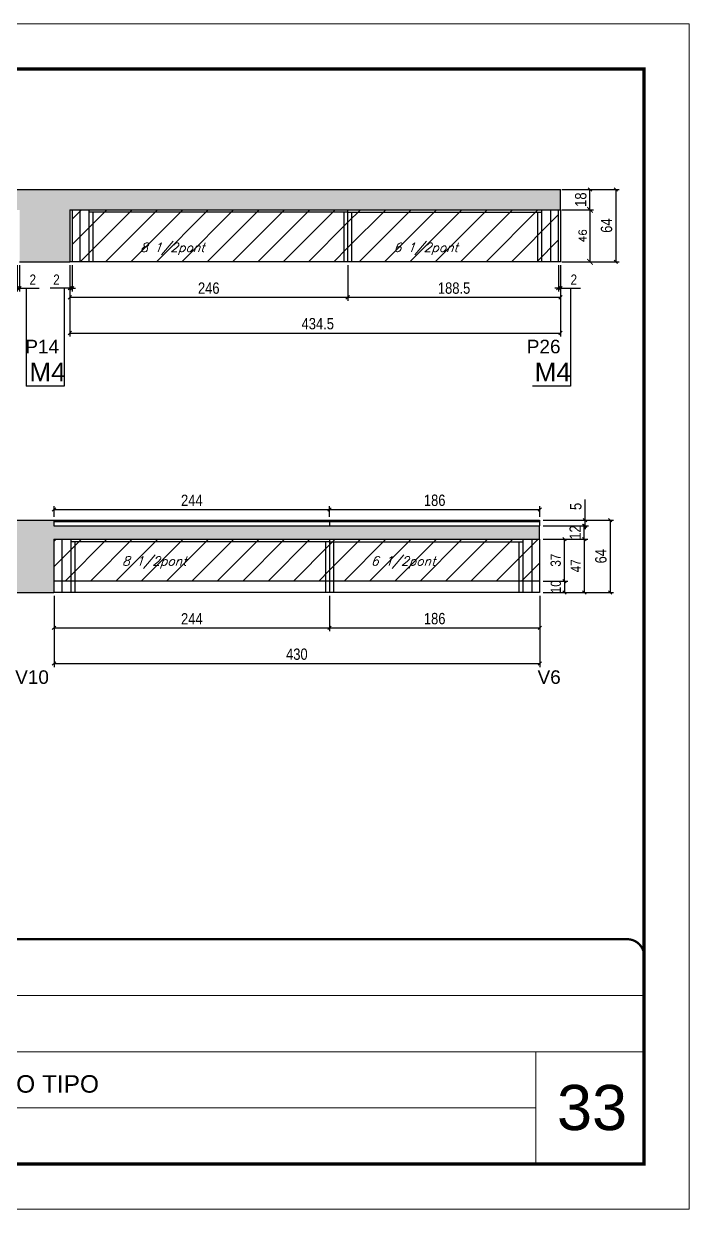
# Model space of a CAD drawing. Extents: x -10448 to -1189, y -11772 to 17235.
# Drawn here: x -9553 to -8963, y 6606 to 7656 of the extents above; entities that cross this region are included whole.
import ezdxf

# ---------------------------------------------------------------- set-up
doc = ezdxf.new("R2010")
doc.units = 0
doc.linetypes.add('CONTINUO', pattern=[0])
doc.linetypes.add('DASHED', pattern=[0.75, 0.5, -0.25])
for name, color, linetype in [('5', 5, 'Continuous'), ('COTA', 241, 'Continuous'), ('NOMENCLATURA', 7, 'Continuous'), ('Painéis', 200, 'Continuous'), ('Reaproveitamento', 251, 'Continuous'), ('SARR_2.2x7', 40, 'Continuous'), ('SARR_3.5x7', 81, 'Continuous'), ('SARR_EDITAR', 141, 'Continuous'), ('texto', 7, 'Continuous')]:
    doc.layers.add(name, color=color, linetype=linetype)
for name, color, linetype, lineweight in [('CARIMBO', 255, 'Continuous', 9), ('Folhas', 255, 'Continuous', 9), ('SARRAFO DE PRESSAO', 251, 'DASHED', 9)]:
    doc.layers.add(name, color=color, linetype=linetype, lineweight=lineweight)
doc.styles.add('ARIAL', font='arial.ttf')
doc.styles.add('COTA TECNICA', font='techl___.ttf', dxfattribs={"height": 10})
doc.styles.add('COTA TECNICA-50', font='techl___.ttf', dxfattribs={"height": 9})
doc.styles.add('Romans', font='romans.shx')
doc.styles.get("Standard").update_dxf_attribs({"font": 'arial.ttf'})
doc.dimstyles.new('COTA PAINEL-50', dxfattribs={"dimtxt": 9, "dimasz": 3, "dimexe": 3, "dimexo": 3, "dimgap": 3, "dimtad": 1, "dimdec": 1, "dimzin": 12, "dimdsep": 46, "dimtxsty": 'COTA TECNICA-50', "dimblk1": 'OBLIQUE', "dimblk2": 'OBLIQUE', "dimsah": 1, "dimcen": 0.9, "dimclrd": 4, "dimclre": 4, "dimclrt": 240, "dimadec": 1, "dimazin": 3, "dimtfac": 1, "dimtdec": 1, "dimtmove": 0, "dimatfit": 3, "dimfxl": 1, "dimtolj": 1, "dimtzin": 12, "dimarcsym": 0})
doc.dimstyles.new('Cota Paínel', dxfattribs={"dimtxt": 7, "dimasz": 5, "dimexe": 3, "dimexo": 3, "dimgap": 3, "dimtad": 1, "dimdec": 1, "dimzin": 12, "dimdsep": 46, "dimtxsty": 'Romans', "dimblk": 'ARCHTICK', "dimcen": 0, "dimclrd": 4, "dimclre": 4, "dimclrt": 1, "dimadec": 1, "dimazin": 3, "dimtfac": 1, "dimtdec": 1, "dimtmove": 0, "dimatfit": 3, "dimldrblk": 'OBLIQUE', "dimfxl": 1, "dimtolj": 1, "dimtzin": 12, "dimarcsym": 0})
doc.dimstyles.new('PAINEL', dxfattribs={"dimtxt": 10, "dimasz": 3, "dimexe": 3, "dimexo": 3, "dimgap": 3, "dimtad": 1, "dimdec": 1, "dimzin": 12, "dimdsep": 46, "dimtxsty": 'COTA TECNICA', "dimblk1": 'OBLIQUE', "dimblk2": 'OBLIQUE', "dimsah": 1, "dimcen": 0.9, "dimclrd": 4, "dimclre": 4, "dimclrt": 240, "dimadec": 1, "dimazin": 3, "dimtfac": 1, "dimtdec": 1, "dimtmove": 0, "dimatfit": 3, "dimfxl": 1, "dimtolj": 1, "dimtzin": 12, "dimarcsym": 0})
pattern_1 = [(50, (-139469.2827, -18395.9775), (5.46554007, -0.47817257), [0.5715, -6.2865]), (355, (-139469.2827, -18395.9775), (-1.05730264, 5.73170536), [0.4572, -5.02921753]), (100.4514447, (-139468.827, -18396.0174), (4.40823741, 5.25353256), [0.48570026, -5.34270734]), (46.1842, (-139469.283, -18394.4535), (8.13237123, -1.26126984), [0.85725, -9.42975]), (96.6355576, (-139468.605, -18394.559), (7.122124, 7.42278374), [0.7285507, -8.01406824]), (351.184151, (-139469.283, -18394.4535), (7.122124, 7.42278374), [0.685799, -7.54379196]), (21, (-139468.5207, -18394.8345), (4.54843174, -3.06795595), [0.5715, -6.2865]), (326, (-139468.5207, -18394.8345), (1.85406085, 5.52563898), [0.4572, -5.0292]), (71.451445, (-139468.1417, -18395.09), (6.40249258, 2.45768307), [0.48570026, -5.34269813]), (37.5, (-139469.2827, -18395.9775), (0.092658098, 2.536651166), [0, -4.96824, 0, -5.1054, 0, -5.04825]), (7.5, (-139469.2827, -18395.9775), (2.004589875, 3.005417245), [0, -2.91084, 0, -4.85394, 0, -1.92405]), (327.5, (-139470.982, -18395.9775), (4.067717855, -0.17186232), [0, -1.905, 0, -5.9436, 0, -7.8867]), (317.5, (-139471.744, -18395.9775), (4.44387544, 0.76279473), [0, -2.4765, 0, -3.94716, 0, -5.6007])]
pattern_2 = [(45, (-139469.283, -18395.978), (-11.2253202, 11.2253202), [])]

# ---------------------------------------------------------------- blocks, each defined once
blk = doc.blocks.new('9999999999')
at = {"color": 30, "linetype": 'CONTINUO'}
for p, q in [((98564.6, 34379.6), (99584, 34379.6)), ((98564.6, 34329.8), (99488, 34329.8)), ((99584, 34329.8), (99488, 34329.8)), ((99488, 34329.8), (99488, 34230.2)), ((98564.6, 34280), (99488, 34280))]:
    blk.add_line(p, q, dxfattribs=at)
at = {"color": 30, "linetype": 'CONTINUO', "const_width": 2}
blk.add_lwpolyline([(99584, 34230.2), (99584, 34414.4, 0.414214), (99569, 34429.4), (98229, 34429.4, 0.414214), (98214, 34414.4), (98214, 34245.2, 0.414214), (98229, 34230.2), (99584, 34230.2)], format="xyb", dxfattribs=at)
at = {"layer": 'Folhas'}
blk.add_lwpolyline([(98139, 34190.2), (99624, 34190.2), (99624, 35240.2), (98139, 35240.2)], close=True, dxfattribs=at)
at = {"layer": 'Folhas', "color": 30, "const_width": 3}
blk.add_lwpolyline([(98214, 34230.2), (99584, 34230.2), (99584, 35200.2), (98214, 35200.2)], close=True, dxfattribs=at)
at = {"color": 7, "linetype": 'Continuous', "ltscale": 5, "style": 'ARIAL'}
blk.add_text('2°, 3° E PAVIMENTO TIPO', height=15.483, dxfattribs=at).set_placement((98837.7, 34293.5))
blk = doc.blocks.new('_Oblique')
at = {"color": 0, "linetype": 'ByBlock', "lineweight": -2}
blk.add_line((-0.5, -0.5), (0.5, 0.5), dxfattribs=at)
blk = doc.blocks.new('*D1604')
at = {"layer": 'COTA', "color": 4, "linetype": 'ByBlock', "lineweight": -2, "transparency": 16777216}
for p, q in [((-9511.7, 7441.8), (-9511.7, 7410.3)), ((-9265.7, 7441.8), (-9265.7, 7410.3)), ((-9511.7, 7413.3), (-9265.7, 7413.3))]:
    blk.add_line(p, q, dxfattribs=at)
at = {"layer": 'Defpoints', "color": 0, "linetype": 'ByBlock', "transparency": 16777216}
for p in [(-9511.7, 7444.8), (-9265.7, 7444.8), (-9265.7, 7413.3)]:
    blk.add_point(p, dxfattribs=at)
at = {"layer": 'COTA', "color": 4, "linetype": 'ByBlock', "lineweight": -2, "transparency": 16777216, "xscale": 3, "yscale": 3, "zscale": 3, "rotation": 180}
blk.add_blockref('_Oblique', (-9511.7, 7413.3), dxfattribs=at)
at = {"layer": 'COTA', "color": 4, "linetype": 'ByBlock', "lineweight": -2, "transparency": 16777216, "xscale": 3, "yscale": 3, "zscale": 3}
blk.add_blockref('_Oblique', (-9265.7, 7413.3), dxfattribs=at)
at = {"layer": 'COTA', "color": 240, "linetype": 'ByBlock', "transparency": 16777216, "insert": (-9388.7, 7421.4), "char_height": 10, "attachment_point": 5, "style": 'COTA TECNICA'}
blk.add_mtext('\\A1;246', dxfattribs=at)
blk = doc.blocks.new('*D529')
at = {"layer": 'COTA', "color": 4, "linetype": 'ByBlock', "lineweight": -2, "transparency": 16777216}
for p, q in [((-9265.7, 7441.8), (-9265.7, 7410.3)), ((-9077.2, 7441.8), (-9077.2, 7410.3)), ((-9265.7, 7413.3), (-9077.2, 7413.3))]:
    blk.add_line(p, q, dxfattribs=at)
at = {"layer": 'Defpoints', "color": 0, "linetype": 'ByBlock', "transparency": 16777216}
for p in [(-9265.7, 7444.8), (-9077.2, 7444.8), (-9077.2, 7413.3)]:
    blk.add_point(p, dxfattribs=at)
at = {"layer": 'COTA', "color": 4, "linetype": 'ByBlock', "lineweight": -2, "transparency": 16777216, "xscale": 3, "yscale": 3, "zscale": 3, "rotation": 180}
blk.add_blockref('_Oblique', (-9265.7, 7413.3), dxfattribs=at)
at = {"layer": 'COTA', "color": 4, "linetype": 'ByBlock', "lineweight": -2, "transparency": 16777216, "xscale": 3, "yscale": 3, "zscale": 3}
blk.add_blockref('_Oblique', (-9077.2, 7413.3), dxfattribs=at)
at = {"layer": 'COTA', "color": 240, "linetype": 'ByBlock', "transparency": 16777216, "insert": (-9171.5, 7421.4), "char_height": 10, "attachment_point": 5, "style": 'COTA TECNICA'}
blk.add_mtext('\\A1;188.5', dxfattribs=at)
blk = doc.blocks.new('*D530')
at = {"layer": 'COTA', "color": 4, "linetype": 'ByBlock', "lineweight": -2, "transparency": 16777216}
for p, q in [((-9511.7, 7441.8), (-9511.7, 7378.7)), ((-9077.2, 7441.8), (-9077.2, 7378.7)), ((-9511.7, 7381.7), (-9077.2, 7381.7))]:
    blk.add_line(p, q, dxfattribs=at)
at = {"layer": 'Defpoints', "color": 0, "linetype": 'ByBlock', "transparency": 16777216}
for p in [(-9511.7, 7444.8), (-9077.2, 7444.8), (-9077.2, 7381.7)]:
    blk.add_point(p, dxfattribs=at)
at = {"layer": 'COTA', "color": 4, "linetype": 'ByBlock', "lineweight": -2, "transparency": 16777216, "xscale": 3, "yscale": 3, "zscale": 3, "rotation": 180}
blk.add_blockref('_Oblique', (-9511.7, 7381.7), dxfattribs=at)
at = {"layer": 'COTA', "color": 4, "linetype": 'ByBlock', "lineweight": -2, "transparency": 16777216, "xscale": 3, "yscale": 3, "zscale": 3}
blk.add_blockref('_Oblique', (-9077.2, 7381.7), dxfattribs=at)
at = {"layer": 'COTA', "color": 240, "linetype": 'ByBlock', "transparency": 16777216, "insert": (-9292.2, 7389.9), "char_height": 10, "attachment_point": 5, "style": 'COTA TECNICA'}
blk.add_mtext('\\A1;434.5', dxfattribs=at)
blk = doc.blocks.new('_ArchTick')
at = {"color": 0, "linetype": 'ByBlock', "const_width": 0.15}
blk.add_lwpolyline([(-0.5, -0.5), (0.5, 0.5)], dxfattribs=at)
blk = doc.blocks.new('*D531')
at = {"layer": 'COTA', "color": 4, "lineweight": -2, "transparency": 16777216}
for p, q in [((-9076.2, 7490.8), (-9048.2, 7490.8)), ((-9051.2, 7490.8), (-9051.2, 7444.8)), ((-9076.2, 7444.8), (-9048.2, 7444.8))]:
    blk.add_line(p, q, dxfattribs=at)
at = {"layer": 'Defpoints', "color": 0, "transparency": 16777216}
for p in [(-9079.2, 7490.8), (-9079.2, 7444.8), (-9051.2, 7444.8)]:
    blk.add_point(p, dxfattribs=at)
at = {"layer": 'COTA', "color": 4, "lineweight": -2, "transparency": 16777216, "xscale": 5, "yscale": 5, "zscale": 5}
for p, rotation in [((-9051.2, 7490.8), 90), ((-9051.2, 7444.8), 270)]:
    blk.add_blockref('_ArchTick', p, dxfattribs=dict(at, rotation=rotation))
at = {"layer": 'COTA', "color": 1, "transparency": 16777216, "insert": (-9057.7, 7467.8), "char_height": 7, "attachment_point": 5, "rotation": 90, "style": 'Romans'}
blk.add_mtext('\\A1;46', dxfattribs=at)
blk = doc.blocks.new('*D532')
at = {"layer": 'COTA', "color": 4, "linetype": 'ByBlock', "lineweight": -2, "transparency": 16777216}
for p, q in [((-9076.2, 7508.8), (-9048.2, 7508.8)), ((-9051.2, 7490.8), (-9051.2, 7508.8)), ((-9076.2, 7490.8), (-9048.2, 7490.8))]:
    blk.add_line(p, q, dxfattribs=at)
at = {"layer": 'Defpoints', "color": 0, "linetype": 'ByBlock', "transparency": 16777216}
for p in [(-9079.2, 7508.8), (-9051.2, 7508.8), (-9079.2, 7490.8)]:
    blk.add_point(p, dxfattribs=at)
at = {"layer": 'COTA', "color": 4, "linetype": 'ByBlock', "lineweight": -2, "transparency": 16777216, "xscale": 3, "yscale": 3, "zscale": 3}
for p, rotation in [((-9051.2, 7508.8), 90), ((-9051.2, 7490.8), 270)]:
    blk.add_blockref('_Oblique', p, dxfattribs=dict(at, rotation=rotation))
at = {"layer": 'COTA', "color": 240, "linetype": 'ByBlock', "transparency": 16777216, "insert": (-9059.3, 7499.8), "char_height": 10, "attachment_point": 5, "rotation": 90, "style": 'COTA TECNICA'}
blk.add_mtext('\\A1;18', dxfattribs=at)
blk = doc.blocks.new('*D533')
at = {"layer": 'COTA', "color": 4, "linetype": 'ByBlock', "lineweight": -2, "transparency": 16777216}
for p, q in [((-9076.2, 7508.8), (-9025.4, 7508.8)), ((-9028.4, 7508.8), (-9028.4, 7444.8)), ((-9076.2, 7444.8), (-9025.4, 7444.8))]:
    blk.add_line(p, q, dxfattribs=at)
at = {"layer": 'Defpoints', "color": 0, "linetype": 'ByBlock', "transparency": 16777216}
for p in [(-9079.2, 7508.8), (-9079.2, 7444.8), (-9028.4, 7444.8)]:
    blk.add_point(p, dxfattribs=at)
at = {"layer": 'COTA', "color": 4, "linetype": 'ByBlock', "lineweight": -2, "transparency": 16777216, "xscale": 3, "yscale": 3, "zscale": 3}
for p, rotation in [((-9028.4, 7508.8), 90), ((-9028.4, 7444.8), 270)]:
    blk.add_blockref('_Oblique', p, dxfattribs=dict(at, rotation=rotation))
at = {"layer": 'COTA', "color": 240, "linetype": 'ByBlock', "transparency": 16777216, "insert": (-9036.5, 7476.8), "char_height": 10, "attachment_point": 5, "rotation": 90, "style": 'COTA TECNICA'}
blk.add_mtext('\\A1;64', dxfattribs=at)
blk = doc.blocks.new('*D1606')
at = {"layer": 'COTA', "color": 4, "linetype": 'ByBlock', "lineweight": -2, "transparency": 16777216}
for p, q in [((-9558.2, 7441.8), (-9558.2, 7418.5)), ((-9556.2, 7441.8), (-9556.2, 7418.5)), ((-9558.2, 7421.5), (-9561.2, 7421.5)), ((-9558.2, 7421.5), (-9556.2, 7421.5)), ((-9556.2, 7421.5), (-9538.7, 7421.5))]:
    blk.add_line(p, q, dxfattribs=at)
at = {"layer": 'Defpoints', "color": 0, "linetype": 'ByBlock', "transparency": 16777216}
for p in [(-9558.2, 7444.8), (-9556.2, 7444.8), (-9556.2, 7421.5)]:
    blk.add_point(p, dxfattribs=at)
at = {"layer": 'COTA', "color": 4, "linetype": 'ByBlock', "lineweight": -2, "transparency": 16777216, "xscale": 3, "yscale": 3, "zscale": 3}
blk.add_blockref('_Oblique', (-9558.2, 7421.5), dxfattribs=at)
at = {"layer": 'COTA', "color": 4, "linetype": 'ByBlock', "lineweight": -2, "transparency": 16777216, "xscale": 3, "yscale": 3, "zscale": 3, "rotation": 180}
blk.add_blockref('_Oblique', (-9556.2, 7421.5), dxfattribs=at)
at = {"layer": 'COTA', "color": 240, "linetype": 'ByBlock', "transparency": 16777216, "insert": (-9544.5, 7429), "char_height": 9, "attachment_point": 5, "style": 'COTA TECNICA-50'}
blk.add_mtext('\\A1;2', dxfattribs=at)
blk = doc.blocks.new('*D1607')
at = {"layer": 'COTA', "color": 4, "linetype": 'ByBlock', "lineweight": -2, "transparency": 16777216}
for p, q in [((-9511.7, 7441.8), (-9511.7, 7418.5)), ((-9509.7, 7441.8), (-9509.7, 7418.5)), ((-9511.7, 7421.5), (-9529.2, 7421.5)), ((-9509.7, 7421.5), (-9511.7, 7421.5)), ((-9509.7, 7421.5), (-9506.7, 7421.5))]:
    blk.add_line(p, q, dxfattribs=at)
at = {"layer": 'Defpoints', "color": 0, "linetype": 'ByBlock', "transparency": 16777216}
for p in [(-9511.7, 7444.8), (-9509.7, 7444.8), (-9511.7, 7421.5)]:
    blk.add_point(p, dxfattribs=at)
at = {"layer": 'COTA', "color": 4, "linetype": 'ByBlock', "lineweight": -2, "transparency": 16777216, "xscale": 3, "yscale": 3, "zscale": 3}
blk.add_blockref('_Oblique', (-9511.7, 7421.5), dxfattribs=at)
at = {"layer": 'COTA', "color": 4, "linetype": 'ByBlock', "lineweight": -2, "transparency": 16777216, "xscale": 3, "yscale": 3, "zscale": 3, "rotation": 180}
blk.add_blockref('_Oblique', (-9509.7, 7421.5), dxfattribs=at)
at = {"layer": 'COTA', "color": 240, "linetype": 'ByBlock', "transparency": 16777216, "insert": (-9523.5, 7429), "char_height": 9, "attachment_point": 5, "style": 'COTA TECNICA-50'}
blk.add_mtext('\\A1;2', dxfattribs=at)
blk = doc.blocks.new('*D534')
at = {"layer": 'COTA', "color": 4, "linetype": 'ByBlock', "lineweight": -2, "transparency": 16777216}
for p, q in [((-9079.2, 7441.8), (-9079.2, 7418.5)), ((-9077.2, 7441.8), (-9077.2, 7418.5)), ((-9079.2, 7421.5), (-9082.2, 7421.5)), ((-9079.2, 7421.5), (-9077.2, 7421.5)), ((-9077.2, 7421.5), (-9059.7, 7421.5))]:
    blk.add_line(p, q, dxfattribs=at)
at = {"layer": 'Defpoints', "color": 0, "linetype": 'ByBlock', "transparency": 16777216}
for p in [(-9079.2, 7444.8), (-9077.2, 7444.8), (-9077.2, 7421.5)]:
    blk.add_point(p, dxfattribs=at)
at = {"layer": 'COTA', "color": 4, "linetype": 'ByBlock', "lineweight": -2, "transparency": 16777216, "xscale": 3, "yscale": 3, "zscale": 3}
blk.add_blockref('_Oblique', (-9079.2, 7421.5), dxfattribs=at)
at = {"layer": 'COTA', "color": 4, "linetype": 'ByBlock', "lineweight": -2, "transparency": 16777216, "xscale": 3, "yscale": 3, "zscale": 3, "rotation": 180}
blk.add_blockref('_Oblique', (-9077.2, 7421.5), dxfattribs=at)
at = {"layer": 'COTA', "color": 240, "linetype": 'ByBlock', "transparency": 16777216, "insert": (-9065.5, 7429), "char_height": 9, "attachment_point": 5, "style": 'COTA TECNICA-50'}
blk.add_mtext('\\A1;2', dxfattribs=at)
blk = doc.blocks.new('*D1595')
at = {"layer": 'COTA', "color": 4, "linetype": 'ByBlock', "lineweight": -2, "transparency": 16777216}
for p, q in [((-9525.7, 7149), (-9525.7, 7117.6)), ((-9281.7, 7149), (-9281.7, 7117.6)), ((-9525.7, 7120.6), (-9281.7, 7120.6))]:
    blk.add_line(p, q, dxfattribs=at)
at = {"layer": 'Defpoints', "color": 0, "linetype": 'ByBlock', "transparency": 16777216}
for p in [(-9525.7, 7152), (-9281.7, 7152), (-9281.7, 7120.6)]:
    blk.add_point(p, dxfattribs=at)
at = {"layer": 'COTA', "color": 4, "linetype": 'ByBlock', "lineweight": -2, "transparency": 16777216, "xscale": 3, "yscale": 3, "zscale": 3, "rotation": 180}
blk.add_blockref('_Oblique', (-9525.7, 7120.6), dxfattribs=at)
at = {"layer": 'COTA', "color": 4, "linetype": 'ByBlock', "lineweight": -2, "transparency": 16777216, "xscale": 3, "yscale": 3, "zscale": 3}
blk.add_blockref('_Oblique', (-9281.7, 7120.6), dxfattribs=at)
at = {"layer": 'COTA', "color": 240, "linetype": 'ByBlock', "transparency": 16777216, "insert": (-9403.7, 7128.6), "char_height": 10, "attachment_point": 5, "style": 'COTA TECNICA'}
blk.add_mtext('\\A1;244', dxfattribs=at)
blk = doc.blocks.new('*D1596')
at = {"layer": 'COTA', "color": 4, "linetype": 'ByBlock', "lineweight": -2, "transparency": 16777216}
for p, q in [((-9281.7, 7149), (-9281.7, 7117.6)), ((-9095.7, 7149), (-9095.7, 7117.6)), ((-9281.7, 7120.6), (-9095.7, 7120.6))]:
    blk.add_line(p, q, dxfattribs=at)
at = {"layer": 'Defpoints', "color": 0, "linetype": 'ByBlock', "transparency": 16777216}
for p in [(-9281.7, 7152), (-9095.7, 7152), (-9095.7, 7120.6)]:
    blk.add_point(p, dxfattribs=at)
at = {"layer": 'COTA', "color": 4, "linetype": 'ByBlock', "lineweight": -2, "transparency": 16777216, "xscale": 3, "yscale": 3, "zscale": 3, "rotation": 180}
blk.add_blockref('_Oblique', (-9281.7, 7120.6), dxfattribs=at)
at = {"layer": 'COTA', "color": 4, "linetype": 'ByBlock', "lineweight": -2, "transparency": 16777216, "xscale": 3, "yscale": 3, "zscale": 3}
blk.add_blockref('_Oblique', (-9095.7, 7120.6), dxfattribs=at)
at = {"layer": 'COTA', "color": 240, "linetype": 'ByBlock', "transparency": 16777216, "insert": (-9188.7, 7128.7), "char_height": 10, "attachment_point": 5, "style": 'COTA TECNICA'}
blk.add_mtext('\\A1;186', dxfattribs=at)
blk = doc.blocks.new('*D517')
at = {"layer": 'COTA', "color": 4, "linetype": 'ByBlock', "lineweight": -2, "transparency": 16777216}
for p, q in [((-9525.7, 7149), (-9525.7, 7085.9)), ((-9095.7, 7149), (-9095.7, 7085.9)), ((-9525.7, 7088.9), (-9095.7, 7088.9))]:
    blk.add_line(p, q, dxfattribs=at)
at = {"layer": 'Defpoints', "color": 0, "linetype": 'ByBlock', "transparency": 16777216}
for p in [(-9525.7, 7152), (-9095.7, 7152), (-9095.7, 7088.9)]:
    blk.add_point(p, dxfattribs=at)
at = {"layer": 'COTA', "color": 4, "linetype": 'ByBlock', "lineweight": -2, "transparency": 16777216, "xscale": 3, "yscale": 3, "zscale": 3, "rotation": 180}
blk.add_blockref('_Oblique', (-9525.7, 7088.9), dxfattribs=at)
at = {"layer": 'COTA', "color": 4, "linetype": 'ByBlock', "lineweight": -2, "transparency": 16777216, "xscale": 3, "yscale": 3, "zscale": 3}
blk.add_blockref('_Oblique', (-9095.7, 7088.9), dxfattribs=at)
at = {"layer": 'COTA', "color": 240, "linetype": 'ByBlock', "transparency": 16777216, "insert": (-9310.7, 7097.2), "char_height": 10, "attachment_point": 5, "style": 'COTA TECNICA'}
blk.add_mtext('\\A1;430', dxfattribs=at)
blk = doc.blocks.new('*D1597')
at = {"layer": 'COTA', "color": 4, "linetype": 'ByBlock', "lineweight": -2, "transparency": 16777216}
for p, q in [((-9525.7, 7219), (-9525.7, 7228.4)), ((-9525.7, 7225.4), (-9281.7, 7225.4)), ((-9281.7, 7219), (-9281.7, 7228.4))]:
    blk.add_line(p, q, dxfattribs=at)
at = {"layer": 'Defpoints', "color": 0, "linetype": 'ByBlock', "transparency": 16777216}
for p in [(-9281.7, 7225.4), (-9525.7, 7216), (-9281.7, 7216)]:
    blk.add_point(p, dxfattribs=at)
at = {"layer": 'COTA', "color": 4, "linetype": 'ByBlock', "lineweight": -2, "transparency": 16777216, "xscale": 3, "yscale": 3, "zscale": 3, "rotation": 180}
blk.add_blockref('_Oblique', (-9525.7, 7225.4), dxfattribs=at)
at = {"layer": 'COTA', "color": 4, "linetype": 'ByBlock', "lineweight": -2, "transparency": 16777216, "xscale": 3, "yscale": 3, "zscale": 3}
blk.add_blockref('_Oblique', (-9281.7, 7225.4), dxfattribs=at)
at = {"layer": 'COTA', "color": 240, "linetype": 'ByBlock', "transparency": 16777216, "insert": (-9403.7, 7233.5), "char_height": 10, "attachment_point": 5, "style": 'COTA TECNICA'}
blk.add_mtext('\\A1;244', dxfattribs=at)
blk = doc.blocks.new('*D1598')
at = {"layer": 'COTA', "color": 4, "linetype": 'ByBlock', "lineweight": -2, "transparency": 16777216}
for p, q in [((-9281.7, 7219), (-9281.7, 7228.4)), ((-9281.7, 7225.4), (-9095.7, 7225.4)), ((-9095.7, 7219), (-9095.7, 7228.4))]:
    blk.add_line(p, q, dxfattribs=at)
at = {"layer": 'Defpoints', "color": 0, "linetype": 'ByBlock', "transparency": 16777216}
for p in [(-9095.7, 7225.4), (-9281.7, 7216), (-9095.7, 7216)]:
    blk.add_point(p, dxfattribs=at)
at = {"layer": 'COTA', "color": 4, "linetype": 'ByBlock', "lineweight": -2, "transparency": 16777216, "xscale": 3, "yscale": 3, "zscale": 3, "rotation": 180}
blk.add_blockref('_Oblique', (-9281.7, 7225.4), dxfattribs=at)
at = {"layer": 'COTA', "color": 4, "linetype": 'ByBlock', "lineweight": -2, "transparency": 16777216, "xscale": 3, "yscale": 3, "zscale": 3}
blk.add_blockref('_Oblique', (-9095.7, 7225.4), dxfattribs=at)
at = {"layer": 'COTA', "color": 240, "linetype": 'ByBlock', "transparency": 16777216, "insert": (-9188.7, 7233.5), "char_height": 10, "attachment_point": 5, "style": 'COTA TECNICA'}
blk.add_mtext('\\A1;186', dxfattribs=at)
blk = doc.blocks.new('*D519')
at = {"layer": 'COTA', "color": 4, "linetype": 'ByBlock', "lineweight": -2, "transparency": 16777216}
for p, q in [((-9092.7, 7199), (-9053.2, 7199)), ((-9056.2, 7199), (-9056.2, 7152)), ((-9092.7, 7152), (-9053.2, 7152))]:
    blk.add_line(p, q, dxfattribs=at)
at = {"layer": 'Defpoints', "color": 0, "linetype": 'ByBlock', "transparency": 16777216}
for p in [(-9095.7, 7199), (-9095.7, 7152), (-9056.2, 7152)]:
    blk.add_point(p, dxfattribs=at)
at = {"layer": 'COTA', "color": 4, "linetype": 'ByBlock', "lineweight": -2, "transparency": 16777216, "xscale": 3, "yscale": 3, "zscale": 3}
for p, rotation in [((-9056.2, 7199), 90), ((-9056.2, 7152), 270)]:
    blk.add_blockref('_Oblique', p, dxfattribs=dict(at, rotation=rotation))
at = {"layer": 'COTA', "color": 240, "linetype": 'ByBlock', "transparency": 16777216, "insert": (-9063.8, 7175.5), "char_height": 9, "attachment_point": 5, "rotation": 90, "style": 'COTA TECNICA-50'}
blk.add_mtext('\\A1;47', dxfattribs=at)
blk = doc.blocks.new('*D520')
at = {"layer": 'COTA', "color": 4, "linetype": 'ByBlock', "lineweight": -2, "transparency": 16777216}
for p, q in [((-9092.7, 7211), (-9053.2, 7211)), ((-9056.2, 7199), (-9056.2, 7211)), ((-9092.7, 7199), (-9053.2, 7199))]:
    blk.add_line(p, q, dxfattribs=at)
at = {"layer": 'Defpoints', "color": 0, "linetype": 'ByBlock', "transparency": 16777216}
for p in [(-9095.7, 7211), (-9056.2, 7211), (-9095.7, 7199)]:
    blk.add_point(p, dxfattribs=at)
at = {"layer": 'COTA', "color": 4, "linetype": 'ByBlock', "lineweight": -2, "transparency": 16777216, "xscale": 3, "yscale": 3, "zscale": 3}
for p, rotation in [((-9056.2, 7211), 90), ((-9056.2, 7199), 270)]:
    blk.add_blockref('_Oblique', p, dxfattribs=dict(at, rotation=rotation))
at = {"layer": 'COTA', "color": 240, "linetype": 'ByBlock', "transparency": 16777216, "insert": (-9064.3, 7205), "char_height": 10, "attachment_point": 5, "rotation": 90, "style": 'COTA TECNICA'}
blk.add_mtext('\\A1;12', dxfattribs=at)
blk = doc.blocks.new('*D521')
at = {"layer": 'COTA', "color": 4, "linetype": 'ByBlock', "lineweight": -2, "transparency": 16777216}
for p, q in [((-9092.7, 7216), (-9030.4, 7216)), ((-9033.4, 7216), (-9033.4, 7152)), ((-9092.7, 7152), (-9030.4, 7152))]:
    blk.add_line(p, q, dxfattribs=at)
at = {"layer": 'Defpoints', "color": 0, "linetype": 'ByBlock', "transparency": 16777216}
for p in [(-9095.7, 7216), (-9095.7, 7152), (-9033.4, 7152)]:
    blk.add_point(p, dxfattribs=at)
at = {"layer": 'COTA', "color": 4, "linetype": 'ByBlock', "lineweight": -2, "transparency": 16777216, "xscale": 3, "yscale": 3, "zscale": 3}
for p, rotation in [((-9033.4, 7216), 90), ((-9033.4, 7152), 270)]:
    blk.add_blockref('_Oblique', p, dxfattribs=dict(at, rotation=rotation))
at = {"layer": 'COTA', "color": 240, "linetype": 'ByBlock', "transparency": 16777216, "insert": (-9041.5, 7184), "char_height": 10, "attachment_point": 5, "rotation": 90, "style": 'COTA TECNICA'}
blk.add_mtext('\\A1;64', dxfattribs=at)
blk = doc.blocks.new('*D522')
at = {"layer": 'COTA', "color": 4, "linetype": 'ByBlock', "lineweight": -2, "transparency": 16777216}
for p, q in [((-9055.6, 7216), (-9055.6, 7234.1)), ((-9092.7, 7216), (-9052.6, 7216)), ((-9055.6, 7211), (-9055.6, 7216)), ((-9092.7, 7211), (-9052.6, 7211)), ((-9055.6, 7211), (-9055.6, 7208))]:
    blk.add_line(p, q, dxfattribs=at)
at = {"layer": 'Defpoints', "color": 0, "linetype": 'ByBlock', "transparency": 16777216}
for p in [(-9095.7, 7216), (-9055.6, 7216), (-9095.7, 7211)]:
    blk.add_point(p, dxfattribs=at)
at = {"layer": 'COTA', "color": 4, "linetype": 'ByBlock', "lineweight": -2, "transparency": 16777216, "xscale": 3, "yscale": 3, "zscale": 3}
for p, rotation in [((-9055.6, 7216), 270), ((-9055.6, 7211), 90)]:
    blk.add_blockref('_Oblique', p, dxfattribs=dict(at, rotation=rotation))
at = {"layer": 'COTA', "color": 240, "linetype": 'ByBlock', "transparency": 16777216, "insert": (-9063.7, 7228.1), "char_height": 10, "attachment_point": 5, "rotation": 90, "style": 'COTA TECNICA'}
blk.add_mtext('\\A1;5', dxfattribs=at)
blk = doc.blocks.new('*D1600')
at = {"layer": 'COTA', "color": 4, "linetype": 'ByBlock', "lineweight": -2, "transparency": 16777216}
for p, q in [((-9092.7, 7199), (-9070.8, 7199)), ((-9073.8, 7162), (-9073.8, 7199)), ((-9092.7, 7162), (-9070.8, 7162))]:
    blk.add_line(p, q, dxfattribs=at)
at = {"layer": 'Defpoints', "color": 0, "linetype": 'ByBlock', "transparency": 16777216}
for p in [(-9095.7, 7199), (-9073.8, 7199), (-9095.7, 7162)]:
    blk.add_point(p, dxfattribs=at)
at = {"layer": 'COTA', "color": 4, "linetype": 'ByBlock', "lineweight": -2, "transparency": 16777216, "xscale": 3, "yscale": 3, "zscale": 3}
for p, rotation in [((-9073.8, 7199), 90), ((-9073.8, 7162), 270)]:
    blk.add_blockref('_Oblique', p, dxfattribs=dict(at, rotation=rotation))
at = {"layer": 'COTA', "color": 240, "linetype": 'ByBlock', "transparency": 16777216, "insert": (-9081.5, 7180.5), "char_height": 9, "attachment_point": 5, "rotation": 90, "style": 'COTA TECNICA-50'}
blk.add_mtext('\\A1;37', dxfattribs=at)
blk = doc.blocks.new('*D523')
at = {"layer": 'COTA', "color": 4, "linetype": 'ByBlock', "lineweight": -2, "transparency": 16777216}
for p, q in [((-9092.7, 7162), (-9070.8, 7162)), ((-9073.8, 7162), (-9073.8, 7152)), ((-9092.7, 7152), (-9070.8, 7152))]:
    blk.add_line(p, q, dxfattribs=at)
at = {"layer": 'Defpoints', "color": 0, "linetype": 'ByBlock', "transparency": 16777216}
for p in [(-9095.7, 7162), (-9095.7, 7152), (-9073.8, 7152)]:
    blk.add_point(p, dxfattribs=at)
at = {"layer": 'COTA', "color": 4, "linetype": 'ByBlock', "lineweight": -2, "transparency": 16777216, "xscale": 3, "yscale": 3, "zscale": 3}
for p, rotation in [((-9073.8, 7162), 90), ((-9073.8, 7152), 270)]:
    blk.add_blockref('_Oblique', p, dxfattribs=dict(at, rotation=rotation))
at = {"layer": 'COTA', "color": 240, "linetype": 'ByBlock', "transparency": 16777216, "insert": (-9081.4, 7157), "char_height": 9, "attachment_point": 5, "rotation": 90, "style": 'COTA TECNICA-50'}
blk.add_mtext('\\A1;10', dxfattribs=at)

msp = doc.modelspace()

# ---------------------------------------------------------------- hatches: boundary and pattern name
at = {"layer": 'COTA', "linetype": 'ByBlock'}
h = msp.add_hatch(dxfattribs=at)
h.set_pattern_fill('AR-CONC', color=256, scale=0.03)
h.set_pattern_definition(pattern_1)
h.paths.add_polyline_path([(-9511.74, 7444.78), (-9511.74, 7490.78), (-9077.24, 7490.78), (-9077.24, 7508.78), (-9990.74, 7508.78), (-9990.74, 7490.78), (-9556.24, 7490.78), (-9556.24, 7444.78)])
h = msp.add_hatch(dxfattribs=at)
h.set_pattern_fill('AR-CONC', color=256, scale=0.03)
h.set_pattern_definition(pattern_1)
h.paths.add_polyline_path([(-9560.74, 7152.02), (-9525.74, 7152.02), (-9525.74, 7199.02), (-9095.74, 7199.02), (-9095.74, 7211.02), (-9525.74, 7211.02), (-9525.74, 7216.02), (-9560.74, 7216.02), (-9560.74, 7211.02), (-9990.74, 7211.02), (-9990.74, 7199.02), (-9560.74, 7199.02)])
at = {"layer": 'Reaproveitamento', "linetype": 'ByBlock'}
h = msp.add_hatch(dxfattribs=at)
h.set_pattern_fill('ANSI31', color=256, scale=5)
h.set_pattern_definition(pattern_2)
h.paths.add_polyline_path([(-9265.74, 7444.78), (-9265.74, 7490.78), (-9509.74, 7490.78), (-9509.74, 7444.78)])
h = msp.add_hatch(dxfattribs=at)
h.set_pattern_fill('ANSI31', color=256, scale=5)
h.set_pattern_definition(pattern_2)
h.paths.add_polyline_path([(-9265.74, 7490.78), (-9265.74, 7444.78), (-9079.24, 7444.78), (-9079.24, 7490.78)])
h = msp.add_hatch(dxfattribs=at)
h.set_pattern_fill('ANSI31', color=256, scale=5)
h.set_pattern_definition(pattern_2)
h.paths.add_polyline_path([(-9525.74, 7199.02), (-9525.74, 7162.02), (-9281.74, 7162.02), (-9281.74, 7199.02)], flags=17)
h = msp.add_hatch(dxfattribs=at)
h.set_pattern_fill('ANSI31', color=256, scale=5)
h.set_pattern_definition(pattern_2)
h.paths.add_polyline_path([(-9281.74, 7199.02), (-9281.74, 7162.02), (-9095.74, 7162.02), (-9095.74, 7199.02)], flags=17)

# ---------------------------------------------------------------- linework, layer by layer
at = {"layer": 'COTA', "linetype": 'ByBlock'}
for p, q in [((-9990.74, 7508.78), (-9077.24, 7508.78)), ((-9077.24, 7490.78), (-9077.24, 7508.78)), ((-9556.24, 7444.78), (-9511.74, 7444.78)), ((-9560.74, 7216.02), (-9525.74, 7216.02)), ((-9095.74, 7199.02), (-9095.74, 7211.02)), ((-9560.74, 7152.02), (-9525.74, 7152.02))]:
    msp.add_line(p, q, dxfattribs=at)
at = {"layer": 'NOMENCLATURA', "linetype": 'Continuous'}
for p, q in [((-9550.28, 7421.52), (-9550.28, 7334.68)), ((-9516.78, 7421.52), (-9516.78, 7334.68)), ((-9068.49, 7421.52), (-9068.49, 7334.68)), ((-9516.78, 7334.68), (-9550.28, 7334.68)), ((-9068.49, 7334.68), (-9101.99, 7334.68))]:
    msp.add_line(p, q, dxfattribs=at)
at = {"layer": 'Painéis'}
for p, q in [((-9511.74, 7490.78), (-9077.24, 7490.78)), ((-9511.74, 7490.78), (-9511.74, 7444.78)), ((-9509.74, 7490.78), (-9509.74, 7444.78)), ((-9265.74, 7490.78), (-9265.74, 7444.78)), ((-9079.24, 7490.78), (-9079.24, 7444.78)), ((-9077.24, 7490.78), (-9077.24, 7444.78)), ((-9077.24, 7444.78), (-9511.74, 7444.78)), ((-9525.74, 7216.02), (-9095.74, 7216.02)), ((-9281.74, 7216.02), (-9281.74, 7211.02)), ((-9095.74, 7216.02), (-9095.74, 7211.02)), ((-9525.74, 7211.02), (-9095.74, 7211.02)), ((-9525.74, 7199.02), (-9095.74, 7199.02)), ((-9525.74, 7199.02), (-9525.74, 7152.02)), ((-9281.74, 7199.02), (-9281.74, 7152.02)), ((-9095.74, 7199.02), (-9095.74, 7152.02)), ((-9095.74, 7162.02), (-9525.74, 7162.02)), ((-9095.74, 7152.02), (-9525.74, 7152.02))]:
    msp.add_line(p, q, dxfattribs=at)
at = {"layer": 'Painéis', "linetype": 'ByBlock'}
for q in [(-9525.74, 7211.02), (-9525.74, 7216.02)]:
    msp.add_line((-9525.74, 7216.02), q, dxfattribs=at)
at = {"layer": 'SARR_2.2x7', "linetype": 'Continuous'}
for p, q in [((-9502.74, 7490.78), (-9502.74, 7444.78)), ((-9265.74, 7488.58), (-9494.74, 7488.58)), ((-9265.74, 7488.58), (-9094.24, 7488.58)), ((-9086.24, 7490.78), (-9086.24, 7444.78)), ((-9518.74, 7199.02), (-9518.74, 7152.02)), ((-9281.74, 7196.82), (-9510.74, 7196.82)), ((-9281.74, 7196.82), (-9110.74, 7196.82)), ((-9102.74, 7199.02), (-9102.74, 7152.02))]:
    msp.add_line(p, q, dxfattribs=at)
at = {"layer": 'SARR_3.5x7'}
for p, q in [((-9494.74, 7490.78), (-9494.74, 7444.78)), ((-9491.24, 7488.58), (-9491.24, 7444.78)), ((-9269.24, 7488.58), (-9269.24, 7444.78)), ((-9262.24, 7488.58), (-9262.24, 7444.78)), ((-9097.74, 7488.58), (-9097.74, 7444.78)), ((-9094.24, 7490.78), (-9094.24, 7444.78)), ((-9510.74, 7199.02), (-9510.74, 7152.02)), ((-9507.24, 7196.82), (-9507.24, 7152.02)), ((-9285.24, 7196.82), (-9285.24, 7152.02)), ((-9278.24, 7196.82), (-9278.24, 7152.02)), ((-9114.24, 7196.82), (-9114.24, 7152.02)), ((-9110.74, 7199.02), (-9110.74, 7152.02))]:
    msp.add_line(p, q, dxfattribs=at)
at = {"layer": 'SARR_EDITAR', "linetype": 'Continuous'}
for p, q in [((-9281.74, 7214.52), (-9525.74, 7214.52)), ((-9095.74, 7214.52), (-9281.74, 7214.52))]:
    msp.add_line(p, q, dxfattribs=at)

# ---------------------------------------------------------------- block references
at = {"layer": 'SARRAFO DE PRESSAO', "color": 6, "linetype": 'ByBlock'}
msp.add_blockref('9999999999', (-108587.26, -27584.58), dxfattribs=at)

# ---------------------------------------------------------------- texts
at = {"layer": '5', "linetype": 'Continuous'}
for s, p in [('P14', (-9551.05, 7363.72)), ('P26', (-9107.11, 7363.72)), ('V10', (-9560.05, 7070.96)), ('V6', (-9097.61, 7070.96))]:
    msp.add_text(s, height=12, rotation=0.00004, dxfattribs=at).set_placement(p)
at = {"layer": 'CARIMBO', "style": 'ARIAL'}
msp.add_text('33', height=40, dxfattribs=at).set_placement((-9080.42, 6675.77))
at = {"layer": 'NOMENCLATURA', "linetype": 'Continuous'}
for p in [(-9547.44, 7338.88), (-9100.14, 7338.88)]:
    msp.add_text('M4', height=16.5, dxfattribs=at).set_placement(p)
at = {"layer": 'texto', "color": 2, "char_height": 8, "attachment_point": 5, "style": 'Romans'}
for s, insert in [('{\\Q19;\\C256;8 1/2pont}', (-9420.9, 7456.16)), ('{\\Q19;\\C256;6 1/2pont}', (-9196.58, 7456.16)), ('{\\Q19;\\C256;8 1/2pont}', (-9436.9, 7178.4)), ('{\\Q19;\\C256;6 1/2pont}', (-9216.58, 7178.4))]:
    msp.add_mtext(s, dxfattribs=dict(at, insert=insert))

# ---------------------------------------------------------------- dimensions: what is measured, and where the dimension line sits
at = {"layer": 'COTA', "linetype": 'ByBlock'}
for base, p1, p2, dimstyle, picture, middle in [((-9051.22, 7508.78), (-9079.24, 7490.78), (-9079.24, 7508.78), 'PAINEL', '*D532', (-9051.22, 7499.78)), ((-9055.59, 7216.02), (-9095.74, 7211.02), (-9095.74, 7216.02), 'PAINEL', '*D522', (-9055.59, 7228.07)), ((-9056.22, 7211.02), (-9095.74, 7199.02), (-9095.74, 7211.02), 'PAINEL', '*D520', (-9056.22, 7205.02)), ((-9073.78, 7152.02), (-9095.74, 7162.02), (-9095.74, 7152.02), 'COTA PAINEL-50', '*D523', (-9073.78, 7157.02))]:
    dim = msp.add_linear_dim(base=base, p1=p1, p2=p2, angle=90, dimstyle=dimstyle, dxfattribs=at)
    dim.commit()
    dim.dimension.update_dxf_attribs({"geometry": picture, "text_midpoint": middle, "dimtype": 160})
for base, p1, p2, dimstyle, picture, middle in [((-9028.45, 7444.78), (-9079.24, 7508.78), (-9079.24, 7444.78), 'PAINEL', '*D533', (-9036.55, 7476.78)), ((-9033.45, 7152.02), (-9095.74, 7216.02), (-9095.74, 7152.02), 'PAINEL', '*D521', (-9041.55, 7184.02)), ((-9056.22, 7152.02), (-9095.74, 7199.02), (-9095.74, 7152.02), 'COTA PAINEL-50', '*D519', (-9063.78, 7175.52)), ((-9073.78, 7199.02), (-9095.74, 7162.02), (-9095.74, 7199.02), 'COTA PAINEL-50', '*D1600', (-9081.48, 7180.52))]:
    dim = msp.add_linear_dim(base=base, p1=p1, p2=p2, angle=90, dimstyle=dimstyle, dxfattribs=at)
    dim.commit()
    dim.dimension.update_dxf_attribs({"geometry": picture, "text_midpoint": middle})
at = {"layer": 'COTA'}
dim = msp.add_linear_dim(base=(-9051.22, 7444.78), p1=(-9079.24, 7490.78), p2=(-9079.24, 7444.78), angle=90, dimstyle='Cota Paínel', dxfattribs=at)
dim.commit()
dim.dimension.update_dxf_attribs({"geometry": '*D531', "text_midpoint": (-9057.72, 7467.78)})
at = {"layer": 'COTA', "linetype": 'ByBlock'}
for base, p1, p2, dimstyle, picture, middle in [((-9556.24, 7421.52), (-9558.24, 7444.78), (-9556.24, 7444.78), 'COTA PAINEL-50', '*D1606', (-9544.49, 7429.02)), ((-9511.74, 7421.52), (-9509.74, 7444.78), (-9511.74, 7444.78), 'COTA PAINEL-50', '*D1607', (-9523.49, 7429.02)), ((-9265.74, 7413.32), (-9511.74, 7444.78), (-9265.74, 7444.78), 'PAINEL', '*D1604', (-9388.74, 7421.42)), ((-9077.24, 7421.52), (-9079.24, 7444.78), (-9077.24, 7444.78), 'COTA PAINEL-50', '*D534', (-9065.49, 7429.02)), ((-9281.74, 7225.4), (-9525.74, 7216.02), (-9281.74, 7216.02), 'PAINEL', '*D1597', (-9403.74, 7233.47)), ((-9281.74, 7120.56), (-9525.74, 7152.02), (-9281.74, 7152.02), 'PAINEL', '*D1595', (-9403.74, 7128.63))]:
    dim = msp.add_linear_dim(base=base, p1=p1, p2=p2, dimstyle=dimstyle, dxfattribs=at)
    dim.commit()
    dim.dimension.update_dxf_attribs({"geometry": picture, "text_midpoint": middle})
for base, p1, p2, picture, middle in [((-9077.24, 7381.7), (-9511.74, 7444.78), (-9077.24, 7444.78), '*D530', (-9292.24, 7381.7)), ((-9095.74, 7088.94), (-9525.74, 7152.02), (-9095.74, 7152.02), '*D517', (-9310.74, 7088.94))]:
    dim = msp.add_linear_dim(base=base, p1=p1, p2=p2, dimstyle='PAINEL', dxfattribs=at)
    dim.commit()
    dim.dimension.update_dxf_attribs({"geometry": picture, "text_midpoint": middle, "dimtype": 160})
for base, p1, p2, picture, middle in [((-9077.24, 7413.32), (-9265.74, 7444.78), (-9077.24, 7444.78), '*D529', (-9171.49, 7421.45)), ((-9095.74, 7225.4), (-9281.74, 7216.02), (-9095.74, 7216.02), '*D1598', (-9188.74, 7233.52)), ((-9095.74, 7120.56), (-9281.74, 7152.02), (-9095.74, 7152.02), '*D1596', (-9188.74, 7128.68))]:
    dim = msp.add_linear_dim(base=base, p1=p1, p2=p2, dimstyle='PAINEL', override={"dimtmove": 1}, dxfattribs=at)
    dim.commit()
    dim.dimension.update_dxf_attribs({"geometry": picture, "text_midpoint": middle})

doc.saveas('drawing.dxf')
